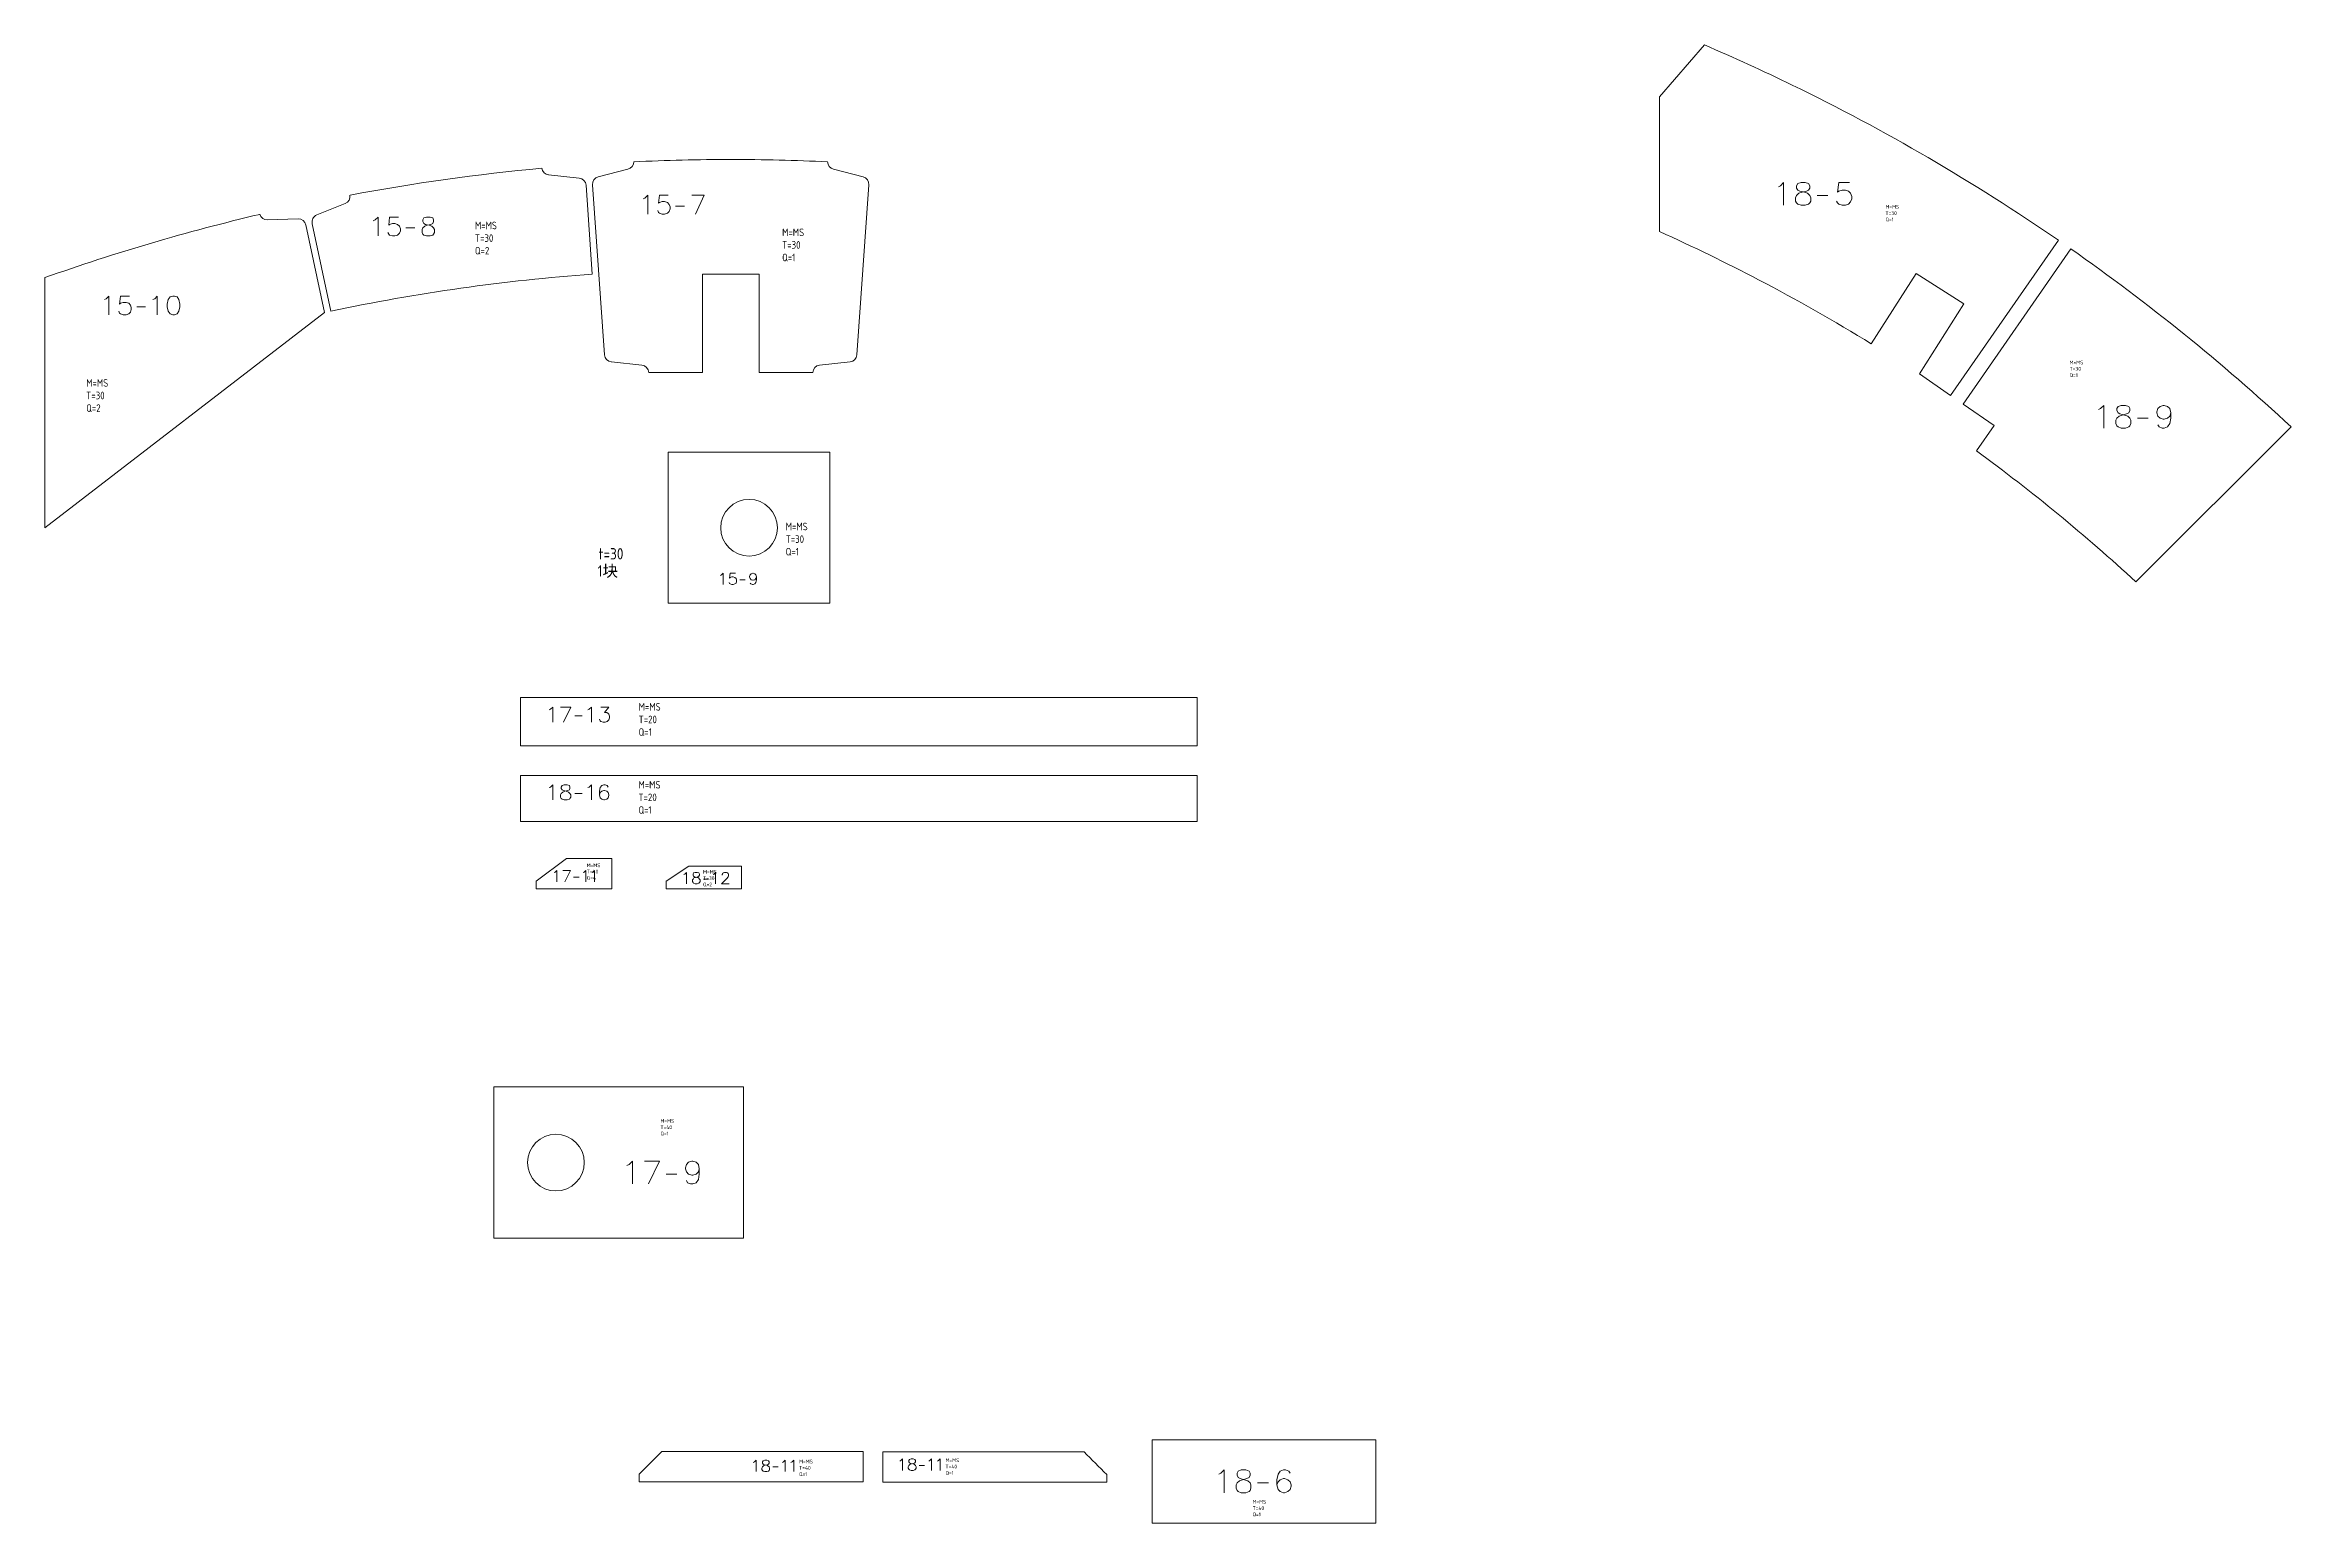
# Model space of a CAD drawing. Header units: millimetres. Extents: x 1194 to 13941, y 635 to 3106.
# Drawn here: x 10971 to 13941, y 1150 to 3106 of the extents above; entities that cross this region are included whole.
import ezdxf

# ---------------------------------------------------------------- set-up
doc = ezdxf.new("R2010")
doc.units = ezdxf.units.MM
doc.styles.get("Standard").update_dxf_attribs({"font": 'dim.shx'})

msp = doc.modelspace()

# ---------------------------------------------------------------- linework, layer by layer
at = {"color": 3, "linetype": 'Continuous', "lineweight": 0, "extrusion": (0, 1, 0)}
for p, q in [((13165.4, 3106), (13106.2, 3037.4)), ((13106.2, 3037.4), (13106.2, 2859)), ((13491.1, 2642.2), (13633.6, 2847.5)), ((13650.1, 2836.1), (13507.5, 2630.8)), ((13237.1, 2795.3), (13237.1, 2795.3)), ((13386.1, 2710.5), (13445.4, 2803.6)), ((13445.4, 2803.6), (13508.7, 2763.3)), ((13508.7, 2763.3), (13449.8, 2670.9)), ((13449.8, 2670.9), (13491.1, 2642.2)), ((13507.5, 2630.8), (13548.6, 2602.3)), ((13548.6, 2602.3), (13525.3, 2568.8)), ((13941.4, 2600.6), (13736.2, 2395.4)), ((12731.1, 1260.2), (12434.9, 1260.2)), ((12434.9, 1260.2), (12434.9, 1150.2)), ((12731.1, 1150.2), (12731.1, 1260.2)), ((12434.9, 1150.2), (12731.1, 1150.2))]:
    msp.add_line(p, q, dxfattribs=at)
at = {"color": 3, "linetype": 'Continuous', "lineweight": 0}
for p, q in [((11741.8, 2941.5), (11702.5, 2931.6)), ((12052.8, 2931.6), (12013.5, 2941.5)), ((11677.2, 2929.8), (11636.9, 2934.1)), ((11694.6, 2802.7), (11686.3, 2920.4)), ((11694.8, 2921), (11710.7, 2696)), ((12044.7, 2696), (12060.5, 2921)), ((11367.9, 2896.3), (11330.3, 2881.1)), ((11305.5, 2875.8), (11265, 2874.5)), ((11340.4, 2751.9), (11315.8, 2867.8)), ((11324.1, 2869.5), (11348.7, 2753.7)), ((10970.7, 2467.2), (10970.7, 2798.2)), ((11840.2, 2802.7), (11915.2, 2802.7)), ((11840.2, 2672.8), (11840.2, 2802.7)), ((11915.2, 2802.7), (11915.2, 2672.8)), ((11340.4, 2751.9), (10970.7, 2467.2)), ((11719.8, 2686.5), (11760.1, 2682.3)), ((11995.3, 2682.3), (12035.6, 2686.5)), ((11769.2, 2672.8), (11840.2, 2672.8)), ((11915.2, 2672.8), (11986.2, 2672.8)), ((11795, 2567.2), (11795, 2367.2)), ((12009, 2567.2), (11795, 2567.2)), ((12009, 2367.2), (12009, 2567.2)), ((11795, 2367.2), (12009, 2367.2)), ((11599.6, 2242.5), (11599.6, 2178.5)), ((12494.6, 2242.5), (11599.6, 2242.5)), ((12494.6, 2178.5), (12494.6, 2242.5)), ((11599.6, 2178.5), (12494.6, 2178.5)), ((11599.6, 2139.5), (11599.6, 2078.5)), ((12494.6, 2139.5), (11599.6, 2139.5)), ((12494.6, 2078.5), (12494.6, 2139.5)), ((12494.6, 2078.5), (11599.6, 2078.5)), ((11620.5, 1999.4), (11660.5, 2029.4)), ((11720.5, 2029.4), (11660.5, 2029.4)), ((11720.5, 1989.4), (11720.5, 2029.4)), ((11620.5, 1999.4), (11620.5, 1989.4)), ((11792.1, 1999.4), (11822.1, 2019.4)), ((11792.1, 1999.4), (11792.1, 1989.4)), ((11892.1, 2019.4), (11822.1, 2019.4)), ((11892.1, 1989.4), (11892.1, 2019.4)), ((11620.5, 1989.4), (11720.5, 1989.4)), ((11792.1, 1989.4), (11892.1, 1989.4)), ((11894.5, 1727.2), (11564.5, 1727.2)), ((11564.5, 1527.2), (11564.5, 1727.2)), ((11894.5, 1527.2), (11894.5, 1727.2)), ((11564.5, 1527.2), (11894.5, 1527.2))]:
    msp.add_line(p, q, dxfattribs=at)
at = {"color": 3, "linetype": 'Continuous', "lineweight": 0, "extrusion": (0, -1, 0)}
for p, q in [((12052.7, 1244.8), (11786.5, 1244.8)), ((12052.7, 1244.8), (12052.7, 1204.8)), ((12078.9, 1244.4), (12345.1, 1244.4)), ((12078.9, 1244.4), (12078.9, 1204.4)), ((11756.5, 1204.8), (11756.5, 1214.8)), ((12052.7, 1204.8), (11756.5, 1204.8)), ((12078.9, 1204.4), (12375.1, 1204.4)), ((12375.1, 1204.4), (12375.1, 1214.4))]:
    msp.add_line(p, q, dxfattribs=at)
at = {"color": 5, "lineweight": 0}
for points in [[(13263.3, 2918.2), (13266.2, 2919.7), (13270.2, 2924.1), (13270.2, 2894)], [(13357.4, 2924.1), (13343.1, 2924.1), (13341.7, 2911.2), (13343.1, 2912.7), (13347.5, 2913.8), (13351.9, 2913.8), (13355.9, 2912.7), (13358.9, 2909.8), (13360.3, 2905.4), (13360.3, 2902.4), (13358.9, 2898.4), (13355.9, 2895.5), (13351.9, 2894), (13347.5, 2894), (13343.1, 2895.5), (13341.7, 2897), (13340.2, 2899.5)], [(11762.1, 2902.3), (11764.3, 2903.4), (11767.9, 2907.1), (11767.9, 2882.2)], [(11795, 2907.1), (11783.3, 2907.1), (11782.2, 2896.5), (11783.3, 2897.6), (11787, 2898.7), (11790.3, 2898.7), (11793.9, 2897.6), (11796.5, 2895), (11797.6, 2891.7), (11797.6, 2889.1), (11796.5, 2885.5), (11793.9, 2883.3), (11790.3, 2882.2), (11787, 2882.2), (11783.3, 2883.3), (11782.2, 2884.4), (11781.1, 2886.9)], [(11804.6, 2892.8), (11816.6, 2892.8)], [(11826.2, 2907.1), (11842.6, 2907.1), (11830.9, 2882.2)], [(13314.6, 2906.8), (13328.8, 2906.8)], [(11405, 2873.4), (11407.5, 2874.5), (11411.2, 2878.2), (11411.2, 2853.3)], [(11438.3, 2878.2), (11426.6, 2878.2), (11425.5, 2867.5), (11426.6, 2868.6), (11430.2, 2869.7), (11433.5, 2869.7), (11437.2, 2868.6), (11439.8, 2866.4), (11440.8, 2862.8), (11440.8, 2860.2), (11439.8, 2856.9), (11437.2, 2854.3), (11433.5, 2853.3), (11430.2, 2853.3), (11426.6, 2854.3), (11425.5, 2855.4), (11424, 2858)], [(11447.8, 2863.9), (11459.9, 2863.9)], [(11049.3, 2769), (11051.5, 2770.1), (11055.2, 2773.8), (11055.2, 2748.9)], [(11082.6, 2773.8), (11070.6, 2773.8), (11069.5, 2763.1), (11070.6, 2764.2), (11074.2, 2765.3), (11077.9, 2765.3), (11081.5, 2764.2), (11083.7, 2761.7), (11084.8, 2758.4), (11084.8, 2755.8), (11083.7, 2752.2), (11081.5, 2750), (11077.9, 2748.9), (11074.2, 2748.9), (11070.6, 2750), (11069.5, 2751.1), (11068.4, 2753.6)], [(11113.4, 2769), (11116, 2770.1), (11119.3, 2773.8), (11119.3, 2748.9)], [(11092.2, 2759.5), (11103.9, 2759.5)], [(13686.6, 2623.6), (13689.5, 2625.1), (13693.9, 2629.1), (13693.9, 2599.1)], [(13782.5, 2619.2), (13781.1, 2614.8), (13778.1, 2612.3), (13773.7, 2610.8), (13772.3, 2610.8), (13768.2, 2612.3), (13765.3, 2614.8), (13763.8, 2619.2), (13763.8, 2620.7), (13765.3, 2625.1), (13768.2, 2627.7), (13772.3, 2629.1), (13773.7, 2629.1), (13778.1, 2627.7), (13781.1, 2625.1), (13782.5, 2619.2), (13782.5, 2612.3), (13781.1, 2604.9), (13778.1, 2600.5), (13773.7, 2599.1), (13770.8, 2599.1), (13766.8, 2600.5), (13765.3, 2603.5)], [(13738.2, 2612.3), (13752.5, 2612.3)], [(11864.3, 2404.2), (11865.7, 2404.9), (11867.5, 2407.1), (11867.5, 2392.1)], [(11884, 2407.1), (11877.1, 2407.1), (11876.3, 2400.5), (11877.1, 2401.3), (11879.3, 2402), (11881.1, 2402), (11883.3, 2401.3), (11884.8, 2399.8), (11885.5, 2397.6), (11885.5, 2396.2), (11884.8, 2394), (11883.3, 2392.9), (11881.1, 2392.1), (11879.3, 2392.1), (11877.1, 2392.9), (11876.3, 2393.2), (11875.6, 2394.7)], [(11911.9, 2402), (11911.1, 2399.8), (11909.7, 2398.3), (11907.5, 2397.6), (11907.1, 2397.6), (11904.9, 2398.3), (11903.4, 2399.8), (11902.7, 2402), (11902.7, 2402.7), (11903.4, 2404.9), (11904.9, 2406.4), (11907.1, 2407.1), (11907.5, 2407.1), (11909.7, 2406.4), (11911.1, 2404.9), (11911.9, 2402), (11911.9, 2398.3), (11911.1, 2394.7), (11909.7, 2392.9), (11907.5, 2392.1), (11906.4, 2392.1), (11904.2, 2392.9), (11903.4, 2394)], [(11889.9, 2398.3), (11896.8, 2398.3)], [(11637.5, 2226.2), (11639.4, 2227.3), (11642.3, 2229.9), (11642.3, 2210.1)], [(11652.6, 2229.9), (11666.1, 2229.9), (11656.6, 2210.1)], [(11688.8, 2226.2), (11690.6, 2227.3), (11693.6, 2229.9), (11693.6, 2210.1)], [(11706, 2229.9), (11716.3, 2229.9), (11710.8, 2222.5), (11713.7, 2222.5), (11715.5, 2221.4), (11716.3, 2220.3), (11717.4, 2217.8), (11717.4, 2215.6), (11716.3, 2213), (11714.4, 2210.8), (11711.5, 2210.1), (11709, 2210.1), (11706, 2210.8), (11704.9, 2211.9), (11704.2, 2213.8)], [(11671.6, 2218.5), (11681.1, 2218.5)], [(11637.5, 2123.3), (11639.4, 2124), (11642.3, 2126.9), (11642.3, 2107.2)], [(11671.6, 2115.6), (11681.1, 2115.6)], [(11688.8, 2123.3), (11690.6, 2124), (11693.6, 2126.9), (11693.6, 2107.2)], [(11715.5, 2124), (11714.4, 2126.2), (11711.5, 2126.9), (11709.7, 2126.9), (11707.1, 2126.2), (11704.9, 2123.3), (11704.2, 2118.5), (11704.2, 2113.8), (11704.9, 2109.7), (11707.1, 2107.9), (11709.7, 2107.2), (11710.8, 2107.2), (11713.7, 2107.9), (11715.5, 2109.7), (11716.3, 2112.7), (11716.3, 2113.8), (11715.5, 2116.7), (11713.7, 2118.5), (11710.8, 2119.3), (11709.7, 2119.3), (11707.1, 2118.5), (11704.9, 2116.7), (11704.2, 2113.8)], [(11644.1, 2010.8), (11645.6, 2011.6), (11647.8, 2013.8), (11647.8, 1998.8)], [(11655.5, 2013.8), (11665.7, 2013.8), (11658.4, 1998.8)], [(11669.8, 2005), (11677.1, 2005)], [(11682.6, 2010.8), (11684, 2011.6), (11686.2, 2013.8), (11686.2, 1998.8)], [(11694.3, 2010.8), (11695.4, 2011.6), (11697.6, 2013.8), (11697.6, 1998.8)], [(11815.5, 2008.3), (11817, 2009), (11819.2, 2011.2), (11819.2, 1996.2)], [(11841.5, 2002.4), (11848.5, 2002.4)], [(11854.4, 2008.3), (11855.8, 2009), (11857.7, 2011.2), (11857.7, 1996.2)], [(11866.4, 2007.5), (11866.4, 2008.3), (11867.2, 2009.7), (11867.9, 2010.5), (11869.4, 2011.2), (11871.9, 2011.2), (11873.4, 2010.5), (11874.1, 2009.7), (11874.9, 2008.3), (11874.9, 2006.8), (11874.1, 2005.3), (11872.7, 2003.1), (11865.7, 1996.2), (11875.6, 1996.2)], [(11740.5, 1623.3), (11743.4, 1624.8), (11747.8, 1629.2), (11747.8, 1599.2)], [(11763.5, 1629.2), (11783.3, 1629.2), (11769, 1599.2)], [(11792.1, 1612), (11806.4, 1612)], [(11836, 1618.9), (11835, 1614.9), (11832, 1612), (11827.6, 1610.5), (11826.2, 1610.5), (11821.8, 1612), (11819.2, 1614.9), (11817.7, 1618.9), (11817.7, 1620.4), (11819.2, 1624.8), (11821.8, 1627.7), (11826.2, 1629.2), (11827.6, 1629.2), (11832, 1627.7), (11835, 1624.8), (11836, 1618.9), (11836, 1612), (11835, 1604.7), (11832, 1600.6), (11827.6, 1599.2), (11824.7, 1599.2), (11820.7, 1600.6), (11819.2, 1603.6)], [(11907.6, 1230.4), (11909.1, 1231.1), (11911.3, 1233.3), (11911.3, 1218.3)], [(11933.3, 1224.5), (11940.6, 1224.5)], [(11946.1, 1230.4), (11947.5, 1231.1), (11949.7, 1233.3), (11949.7, 1218.3)], [(11957.4, 1230.4), (11958.9, 1231.1), (11961.1, 1233.3), (11961.1, 1218.3)], [(12101.2, 1232), (12102.7, 1232.8), (12104.9, 1235), (12104.9, 1219.9)], [(12126.9, 1226.2), (12134.2, 1226.2)], [(12139.7, 1232), (12141.2, 1232.8), (12143.3, 1235), (12143.3, 1219.9)], [(12151, 1232), (12152.5, 1232.8), (12154.7, 1235), (12154.7, 1219.9)], [(12523.3, 1215), (12525.9, 1216.4), (12530.3, 1220.5), (12530.3, 1190.4)], [(12617.4, 1216.4), (12616, 1219), (12611.6, 1220.5), (12608.6, 1220.5), (12604.6, 1219), (12601.7, 1215), (12600.2, 1207.6), (12600.2, 1200.7), (12601.7, 1194.8), (12604.6, 1191.9), (12608.6, 1190.4), (12610.1, 1190.4), (12614.5, 1191.9), (12617.4, 1194.8), (12618.9, 1199.2), (12618.9, 1200.7), (12617.4, 1204.7), (12614.5, 1207.6), (12610.1, 1209.1), (12608.6, 1209.1), (12604.6, 1207.6), (12601.7, 1204.7), (12600.2, 1200.7)], [(12574.6, 1203.6), (12588.9, 1203.6)]]:
    msp.add_lwpolyline(points, dxfattribs=at)
for points in [[(13293.3, 2924.1), (13288.9, 2922.6), (13287.5, 2919.7), (13287.5, 2916.7), (13288.9, 2913.8), (13291.8, 2912.7), (13297.7, 2911.2), (13301.7, 2909.8), (13304.7, 2906.8), (13306.1, 2903.9), (13306.1, 2899.5), (13304.7, 2897), (13303.2, 2895.5), (13298.8, 2894), (13293.3, 2894), (13288.9, 2895.5), (13287.5, 2897), (13286, 2899.5), (13286, 2903.9), (13287.5, 2906.8), (13290.4, 2909.8), (13294.8, 2911.2), (13300.3, 2912.7), (13303.2, 2913.8), (13304.7, 2916.7), (13304.7, 2919.7), (13303.2, 2922.6), (13298.8, 2924.1), (13293.3, 2924.1)], [(11475.3, 2878.2), (11471.6, 2877.1), (11470.5, 2874.5), (11470.5, 2872.3), (11471.6, 2869.7), (11474.2, 2868.6), (11478.9, 2867.5), (11482.6, 2866.4), (11484.8, 2863.9), (11485.9, 2861.7), (11485.9, 2858), (11484.8, 2855.4), (11483.7, 2854.3), (11480, 2853.3), (11475.3, 2853.3), (11471.6, 2854.3), (11470.5, 2855.4), (11469.4, 2858), (11469.4, 2861.7), (11470.5, 2863.9), (11473.1, 2866.4), (11476.4, 2867.5), (11481.1, 2868.6), (11483.7, 2869.7), (11484.8, 2872.3), (11484.8, 2874.5), (11483.7, 2877.1), (11480, 2878.2), (11475.3, 2878.2)], [(11139.8, 2773.8), (11136.1, 2772.7), (11133.6, 2769), (11132.5, 2763.1), (11132.5, 2759.5), (11133.6, 2753.6), (11136.1, 2750), (11139.8, 2748.9), (11142, 2748.9), (11145.6, 2750), (11147.8, 2753.6), (11149.3, 2759.5), (11149.3, 2763.1), (11147.8, 2769), (11145.6, 2772.7), (11142, 2773.8), (11139.8, 2773.8)], [(13716.6, 2629.1), (13712.6, 2627.7), (13711.1, 2625.1), (13711.1, 2622.2), (13712.6, 2619.2), (13715.1, 2617.8), (13721, 2616.3), (13725.4, 2614.8), (13728.3, 2612.3), (13729.4, 2609.3), (13729.4, 2604.9), (13728.3, 2602), (13726.8, 2600.5), (13722.5, 2599.1), (13716.6, 2599.1), (13712.6, 2600.5), (13711.1, 2602), (13709.6, 2604.9), (13709.6, 2609.3), (13711.1, 2612.3), (13714, 2614.8), (13718.1, 2616.3), (13723.9, 2617.8), (13726.8, 2619.2), (13728.3, 2622.2), (13728.3, 2625.1), (13726.8, 2627.7), (13722.5, 2629.1), (13716.6, 2629.1)], [(11657.3, 2126.9), (11654.7, 2126.2), (11653.6, 2124), (11653.6, 2122.2), (11654.7, 2120.4), (11656.6, 2119.3), (11660.2, 2118.5), (11663.2, 2117.4), (11665, 2115.6), (11666.1, 2113.8), (11666.1, 2110.8), (11665, 2109), (11664.3, 2107.9), (11661.3, 2107.2), (11657.3, 2107.2), (11654.7, 2107.9), (11653.6, 2109), (11652.6, 2110.8), (11652.6, 2113.8), (11653.6, 2115.6), (11655.5, 2117.4), (11658.4, 2118.5), (11662.1, 2119.3), (11664.3, 2120.4), (11665, 2122.2), (11665, 2124), (11664.3, 2126.2), (11661.3, 2126.9), (11657.3, 2126.9)], [(11830.6, 2011.2), (11828.4, 2010.5), (11828, 2009), (11828, 2007.5), (11828.4, 2006.1), (11829.8, 2005.3), (11832.8, 2004.6), (11835, 2003.9), (11836.4, 2002.4), (11837.1, 2001.3), (11837.1, 1999.1), (11836.4, 1997.7), (11835.7, 1996.9), (11833.5, 1996.2), (11830.6, 1996.2), (11828.4, 1996.9), (11828, 1997.7), (11827.3, 1999.1), (11827.3, 2001.3), (11828, 2002.4), (11829.1, 2003.9), (11831.3, 2004.6), (11834.2, 2005.3), (11835.7, 2006.1), (11836.4, 2007.5), (11836.4, 2009), (11835.7, 2010.5), (11833.5, 2011.2), (11830.6, 2011.2)], [(11922.6, 1233.3), (11920.4, 1232.6), (11919.7, 1231.1), (11919.7, 1229.6), (11920.4, 1228.2), (11921.9, 1227.4), (11924.8, 1226.7), (11927, 1226), (11928.5, 1224.5), (11929.2, 1223), (11929.2, 1221.2), (11928.5, 1219.7), (11927.8, 1219), (11925.6, 1218.3), (11922.6, 1218.3), (11920.4, 1219), (11919.7, 1219.7), (11919, 1221.2), (11919, 1223), (11919.7, 1224.5), (11921.2, 1226), (11923.4, 1226.7), (11926.3, 1227.4), (11927.8, 1228.2), (11928.5, 1229.6), (11928.5, 1231.1), (11927.8, 1232.6), (11925.6, 1233.3), (11922.6, 1233.3)], [(12116.2, 1235), (12114, 1234.2), (12113.3, 1232.8), (12113.3, 1231.3), (12114, 1229.8), (12115.5, 1229.1), (12118.4, 1228.4), (12120.6, 1227.6), (12122.1, 1226.2), (12122.8, 1224.7), (12122.8, 1222.9), (12122.1, 1221.4), (12121.4, 1220.7), (12119.2, 1219.9), (12116.2, 1219.9), (12114, 1220.7), (12113.3, 1221.4), (12112.6, 1222.9), (12112.6, 1224.7), (12113.3, 1226.2), (12114.8, 1227.6), (12117, 1228.4), (12119.9, 1229.1), (12121.4, 1229.8), (12122.1, 1231.3), (12122.1, 1232.8), (12121.4, 1234.2), (12119.2, 1235), (12116.2, 1235)], [(12553, 1220.5), (12548.9, 1219), (12547.5, 1216.4), (12547.5, 1213.5), (12548.9, 1210.6), (12551.5, 1209.1), (12557.4, 1207.6), (12561.8, 1206.2), (12564.7, 1203.6), (12565.8, 1200.7), (12565.8, 1196.3), (12564.7, 1193.3), (12563.2, 1191.9), (12558.8, 1190.4), (12553, 1190.4), (12548.9, 1191.9), (12547.5, 1193.3), (12546, 1196.3), (12546, 1200.7), (12547.5, 1203.6), (12550.4, 1206.2), (12554.4, 1207.6), (12560.3, 1209.1), (12563.2, 1210.6), (12564.7, 1213.5), (12564.7, 1216.4), (12563.2, 1219), (12558.8, 1220.5), (12553, 1220.5)]]:
    msp.add_lwpolyline(points, close=True, dxfattribs=at)
at = {"color": 3, "linetype": 'Continuous', "lineweight": 0}
for centre in [(11902, 2467.2), (11646.5, 1627.2)]:
    msp.add_circle(centre, 37.5, dxfattribs=at)
for centre, radius, start, end in [((12096.2, 615.9), 2710, 64.0629, 66.7621), ((12096.2, 615.9), 2710, 55.4354, 64.0629), ((11877.7, 244.4), 2710, 95.2885, 100.7081), ((11638, 2944.3), 10.2, 187.7179, 263.9209), ((11739.3, 2951.4), 10.2, 284.1329, 0.0041), ((11877.7, 244.4), 2710, 90, 92.7099), ((11877.7, 244.4), 2710, 87.2901, 90), ((12016, 2951.4), 10.2, 179.9959, 255.8671), ((11676.2, 2919.7), 10.2, 4.0264, 83.9214), ((11705, 2921.7), 10.2, 104.1329, 184.0269), ((12050.3, 2921.7), 10.2, 355.9731, 75.8671), ((11877.7, 244.4), 2710, 103.2867, 109.5535), ((11264.7, 2884.7), 10.2, 195.9668, 271.8689), ((11364, 2905.8), 10.2, 292.0809, 8.253), ((11305.9, 2865.6), 10.2, 11.9744, 91.8694), ((11334.1, 2871.6), 10.2, 112.0809, 191.9749), ((12096.2, 615.9), 2710, 47.0861, 55.0126), ((11879.8, 249.4), 2560, 94.1484, 101.9737), ((11720.8, 2696.7), 10.2, 184.0264, 263.9214), ((11759, 2672.1), 10.2, 3.6315, 83.9209), ((11996.3, 2672.1), 10.2, 96.0791, 176.3685), ((12034.5, 2696.7), 10.2, 276.0786, 355.9736)]:
    msp.add_arc(centre, radius, start, end, dxfattribs=at)
at = {"color": 3, "linetype": 'Continuous', "lineweight": 0, "extrusion": (0, 0, -1)}
for radius, start, end in [(2460, 114.2407, 117.6317), (2460, 117.6317, 121.6265), (2420, 126.1967, 132.6638)]:
    msp.add_arc((-12096.2, 615.9), radius, start, end, dxfattribs=at)
at = {"color": 3, "linetype": 'Continuous', "lineweight": 0}
msp.add_ellipse((11906.1, 1177.3), major_axis=(2458.2, 2458.2), ratio=0.038067, start_param=1.581403, end_param=1.593601, dxfattribs=at)
at = {"color": 3, "linetype": 'Continuous', "lineweight": 0, "extrusion": (0, 0, -1)}
msp.add_ellipse((12225.5, 1176.9), major_axis=(-2458.2, 2458.2), ratio=0.038067, start_param=1.581403, end_param=1.593601, dxfattribs=at)

# ---------------------------------------------------------------- texts
at = {"attachment_point": 1}
for s, width, gutter_width, heights, insert, char_height in [('M=MS\\PT=30\\PQ=1', 64.457, 12.5, [46.4], (13404.9, 2894.3), 5), ('M=MS\\PT=30\\PQ=2', 64.457, 12.5, [46.4], (11539.4, 2872.1), 10), ('M=MS\\PT=30\\PQ=1', 64.457, 12.5, [46.4], (11945.7, 2863.1), 10), ('M=MS\\PT=30\\PQ=1', 64.457, 12.5, [46.4], (13648.4, 2688.3), 5), ('M=MS\\PT=30\\PQ=2', 64.457, 12.5, [46.4], (11025.3, 2663.8), 10), ('M=MS\\PT=30\\PQ=1', 64.457, 12.5, [46.4], (11950.4, 2473.8), 10), ('t=30', 196.245, 9.38, [0], (11702.9, 2440.2), 15), ('1\\M+5BFE9', 196.245, 9.38, [0], (11701.7, 2417.5), 15), ('M=MS\\PT=20\\PQ=1', 64.457, 12.5, [46.4], (11755.9, 2235.2), 10), ('M=MS\\PT=20\\PQ=1', 64.457, 12.5, [46.4], (11755.7, 2132.1), 10), ('M=MS\\PT=40\\PQ=4', 64.457, 12.5, [46.4], (11687.2, 2023), 5), ('M=MS\\PT=30\\PQ=2', 64.457, 12.5, [46.4], (11841.1, 2014.3), 5), ('M=MS\\PT=40\\PQ=1', 64.457, 12.5, [46.4], (11784.7, 1684.8), 5), ('M=MS\\PT=40\\PQ=1', 64.457, 12.5, [46.4], (11968.1, 1234.1), 5), ('M=MS\\PT=40\\PQ=1', 64.457, 12.5, [46.4], (12161.7, 1235.8), 5), ('M=MS\\PT=40\\PQ=1', 64.457, 12.5, [46.4], (12567.8, 1180.9), 5)]:
    msp.add_mtext_dynamic_manual_height_columns(s, width=width, gutter_width=gutter_width, heights=heights, dxfattribs=dict(at, insert=insert, char_height=char_height))

doc.saveas('drawing.dxf')
